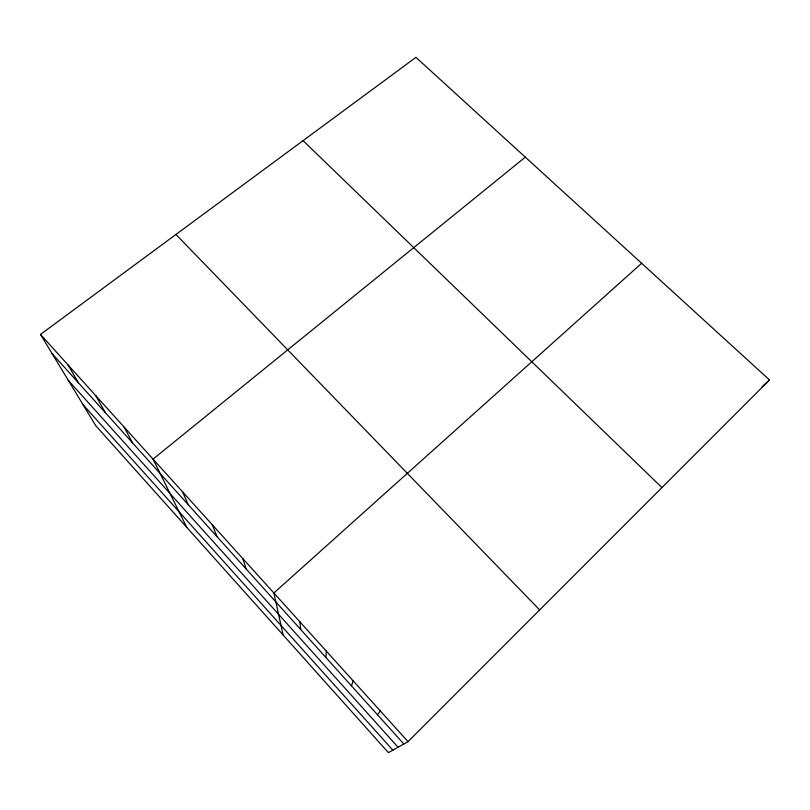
<?xml version="1.0" encoding="UTF-8"?>
<svg xmlns="http://www.w3.org/2000/svg" width="810" height="810" viewBox="0 0 810 810"><rect width="100%" height="100%" fill="white"/><g stroke="black" fill="none" stroke-linecap="round" stroke-linejoin="round"><path stroke-width="1.21" d="M325.914 657.507L326.298 651.078M351.5 685.918L353.13 680.805M377.47 714.744L380.366 710.988M408.037 741.646L769.5 379.951L415.945 57.348L40.5 334.429L95.752 425.675L388.405 752.652L408.037 741.646L40.5 334.429M762.22 386.593L769.5 379.951M641.641 263.28L273.881 593.001L283.125 635.02M525.315 157.14L153.049 459.118L186.786 527.391M303.082 140.646L661.942 487.579M175.942 234.475L539.663 609.94M52.123 353.616L403.836 744.005M68.293 380.335L398.054 747.245M83.025 404.656L392.85 750.161M67.908 364.794L78.459 382.857M95.793 395.685L105.249 412.584M124.163 427.123L132.486 442.817M182.442 491.69L188.355 504.832M212.372 524.85L217.009 536.635M242.838 558.616L246.169 569.005M299.892 621.817L300.692 629.522"/></g></svg>
